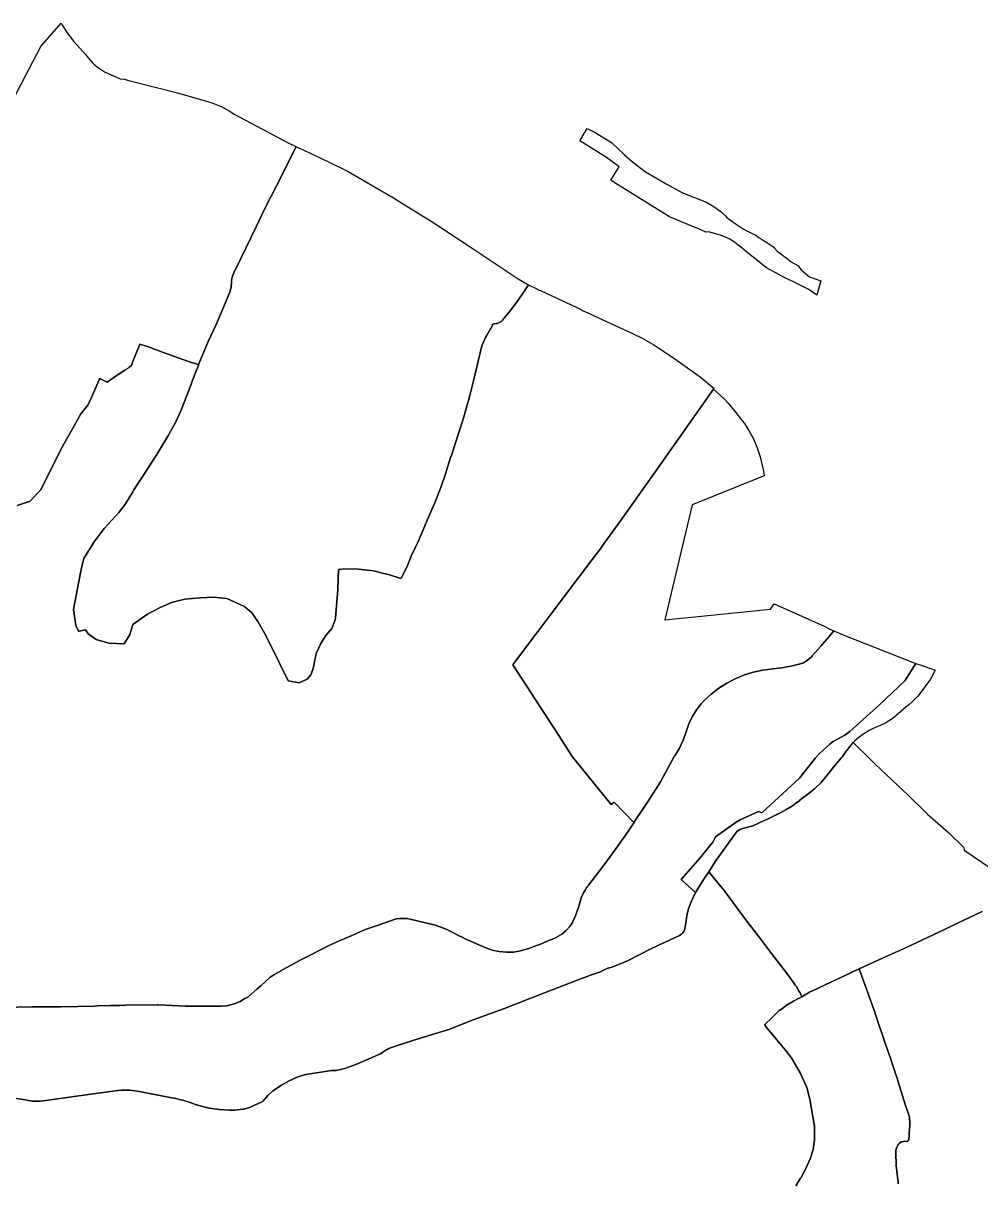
# Model space of a CAD drawing. Header units: inches. Extents: x 280195 to 293923, y 9098893 to 9120289.
# Drawn here: x 289662 to 290556, y 9114320 to 9115404 of the extents above; entities that cross this region are included whole.
import ezdxf

# ---------------------------------------------------------------- set-up
doc = ezdxf.new("R2010")
doc.units = ezdxf.units.IN
doc.header["$MEASUREMENT"] = 0
doc.layers.add('CIS', color=7, linetype='Continuous')

msp = doc.modelspace()

# ---------------------------------------------------------------- linework, layer by layer
at = {"layer": 'CIS'}
for points in [[(289578.7907, 9115191.2463), (289678.7088, 9115381.8678), (289697.7177, 9115403.6107), (289698.8837, 9115401.4312), (289703.1653, 9115394.562), (289708.1199, 9115388.1612), (289708.1477, 9115388.129), (289709.5757, 9115386.4757), (289720.3583, 9115374.5147), (289722.8297, 9115371.1938), (289727.3691, 9115366.2143), (289728.5741, 9115365.1819), (289732.4859, 9115361.8304), (289738.1028, 9115358.1085), (289752.8713, 9115351.8246), (289756.3155, 9115351.3126), (289756.8286, 9115351.2363), (289759.5604, 9115350.5325), (289787.8326, 9115343.2491), (289806.1854, 9115338.5212), (289834.2683, 9115330.5204), (289839.0297, 9115329.0194), (289846.9557, 9115325.8464), (289854.5083, 9115321.955), (289854.5443, 9115321.9342), (289854.5608, 9115321.9239), (289854.4822, 9115321.7658), (289859.7728, 9115318.4475), (289909.4308, 9115291.9533), (289916.7505, 9115288.5655), (289916.4927, 9115288.0288), (289904.3146, 9115262.6762), (289887.7522, 9115230.6109), (289879.7329, 9115213.5213), (289865.3887, 9115183.8201), (289858.7104, 9115170.4435), (289857.5409, 9115167.5455), (289856.7396, 9115163.6468), (289856.7257, 9115163.5024), (289856.64, 9115161.873), (289856.2263, 9115157.3093), (289854.992, 9115152.5688), (289854.7176, 9115151.8248), (289849.3041, 9115138.9999), (289842.2848, 9115122.3706), (289834.8743, 9115106.4888), (289834.8743, 9115106.4888), (289829.4794, 9115093.8269), (289825.7866, 9115085.16), (289825.7649, 9115085.109), (289825.7288, 9115085.0243), (289822.4923, 9115085.9553), (289822.0204, 9115086.1111), (289820.2813, 9115086.7008), (289811.2016, 9115089.8193), (289803.5091, 9115092.4706), (289800.0163, 9115093.6779), (289796.4866, 9115094.8981), (289792.1515, 9115096.4932), (289779.1795, 9115101.4563), (289778.4547, 9115101.7211), (289777.0719, 9115102.1869), (289770.9382, 9115104.082), (289764.047, 9115086.1013), (289763.5044, 9115084.6852), (289763.4506, 9115084.5446), (289763.1326, 9115083.7152), (289761.2753, 9115082.4652), (289761.1376, 9115082.3727), (289761.0213, 9115082.2944), (289758.9447, 9115080.8609), (289757.8683, 9115080.1644), (289756.9357, 9115079.5609), (289748.1855, 9115073.8989), (289746.8759, 9115072.9709), (289740.7345, 9115068.6189), (289736.8475, 9115070.3894), (289734.2629, 9115071.5667), (289733.8885, 9115071.7372), (289733.6684, 9115071.8375), (289733.6119, 9115071.7101), (289733.1291, 9115070.6216), (289726.8626, 9115056.4907), (289725.843, 9115054.1916), (289722.6853, 9115047.0714), (289716.0177, 9115038.975), (289709.8265, 9115027.7038), (289697.7615, 9115006.2725), (289678.6665, 9114967.9213), (289676.0575, 9114965.1764), (289668.6282, 9114957.3598), (289656.7795, 9114953.3801)], [(289656.7795, 9114953.3801), (289668.6282, 9114957.3598), (289676.0575, 9114965.1764), (289678.6665, 9114967.9213), (289697.7615, 9115006.2725), (289709.8265, 9115027.7038), (289716.0177, 9115038.975), (289722.6853, 9115047.0714), (289725.843, 9115054.1916), (289726.8626, 9115056.4907), (289733.1291, 9115070.6216), (289733.6119, 9115071.7101), (289733.6684, 9115071.8375), (289733.8885, 9115071.7372), (289734.2629, 9115071.5667), (289736.8475, 9115070.3894), (289740.7345, 9115068.6189), (289746.8759, 9115072.9709), (289748.1855, 9115073.8989), (289756.9357, 9115079.5609), (289757.8683, 9115080.1644), (289758.9447, 9115080.8609), (289761.0213, 9115082.2944), (289761.1376, 9115082.3727), (289761.2753, 9115082.4652), (289763.1326, 9115083.7152), (289763.4506, 9115084.5446), (289763.5044, 9115084.6852), (289764.047, 9115086.1013), (289770.9382, 9115104.082), (289777.0719, 9115102.1869), (289778.4547, 9115101.7211), (289779.1795, 9115101.4563), (289792.1515, 9115096.4932), (289796.4866, 9115094.8981), (289800.0163, 9115093.6779), (289803.5091, 9115092.4706), (289811.2016, 9115089.8193), (289820.2813, 9115086.7008), (289822.0204, 9115086.1111), (289822.4923, 9115085.9553), (289825.7288, 9115085.0243), (289825.9891, 9115084.9354), (289826.2022, 9115084.8625), (289822.699, 9115076.64), (289819.6065, 9115068.4639), (289818.5574, 9115065.6901), (289810.7089, 9115044.9396), (289809.4188, 9115041.6594), (289805.109, 9115032.1782), (289801.3925, 9115025.2867), (289797.1552, 9115018.0366), (289786.8755, 9115001.1279), (289782.2382, 9114993.7592), (289777.3519, 9114985.995), (289774.0101, 9114980.7362), (289769.5759, 9114974.1162), (289765.5463, 9114968.1), (289764.4448, 9114966.2518), (289757.7087, 9114954.9489), (289751.3499, 9114946.9694), (289737.7451, 9114931.8971), (289728.3713, 9114919.5986), (289718.8463, 9114903.9353), (289716.7296, 9114895.2569), (289715.7664, 9114890.1737), (289715.5614, 9114890.2093), (289715.3402, 9114889.042), (289709.1558, 9114856.4043), (289709.7859, 9114852.1995), (289711.4345, 9114841.199), (289713.8191, 9114836.0668), (289713.8579, 9114836.0269), (289713.8904, 9114835.9933), (289713.9103, 9114835.9727), (289714.3496, 9114836.0581), (289720.2986, 9114837.2143), (289722.7913, 9114833.582), (289730.1996, 9114828.2902), (289742.1059, 9114824.983), (289756.4794, 9114824.0906), (289759.566, 9114829.2655), (289761.7502, 9114832.9278), (289764.5492, 9114842.2874), (289778.3076, 9114851.8124), (289789.9493, 9114858.1624), (289800.5326, 9114862.9248), (289812.9681, 9114865.8353), (289827.5202, 9114867.1583), (289839.691, 9114867.952), (289852.1265, 9114866.6291), (289868.7953, 9114858.9562), (289875.6744, 9114853.1353), (289881.2308, 9114844.9332), (289887.0515, 9114834.879), (289892.4067, 9114824.4719), (289909.3988, 9114789.7536), (289919.8599, 9114787.7831), (289927.3162, 9114791.2915), (289930.4912, 9114795.4189), (289932.0787, 9114799.2289), (289933.4545, 9114803.5681), (289934.3012, 9114809.4948), (289935.9945, 9114815.9506), (289939.9104, 9114824.5231), (289944.567, 9114832.0373), (289950.0704, 9114838.4932), (289953.457, 9114846.7482), (289953.6005, 9114848.3919), (289954.6212, 9114860.0832), (289955.6796, 9114874.5824), (289956.5275, 9114893.7066), (289959.5241, 9114893.7948), (289971.9779, 9114894.1616), (289989.4405, 9114892.4683), (289998.5597, 9114890.0021), (290002.9248, 9114888.9612), (290014.6212, 9114885.2124), (290015.0658, 9114885.9992), (290015.7843, 9114887.3299), (290020.6355, 9114896.419), (290021.5704, 9114898.9291), (290024.1942, 9114905.974), (290031.2292, 9114920.9303), (290032.3514, 9114923.5466), (290035.4246, 9114930.7119), (290039.2858, 9114939.7144), (290044.8439, 9114952.4902), (290046.2481, 9114955.9727), (290050.1083, 9114965.5463), (290052.034, 9114970.3221), (290056.2047, 9114983.0172), (290060.8302, 9114998.3394), (290061.0925, 9114999.2084), (290061.5614, 9114999.0427), (290067.7592, 9115018.7433), (290072.5753, 9115033.949), (290073.244, 9115036.2426), (290078.0672, 9115052.7872), (290079.8415, 9115059.7988), (290082.3037, 9115069.8007), (290090.2337, 9115102.2906), (290093.6977, 9115110.2314), (290094.6109, 9115111.855), (290100.2528, 9115121.8857), (290099.9391, 9115122.3988), (290100.7627, 9115122.7829), (290101.6283, 9115123.0456), (290103.3741, 9115123.2811), (290104.572, 9115123.4029), (290105.9578, 9115123.7744), (290107.2581, 9115124.3807), (290108.4334, 9115125.2036), (290109.4479, 9115126.2182), (290109.5246, 9115126.311), (290117.9515, 9115136.6575), (290123.9597, 9115145.1034), (290128.1736, 9115151.0269), (290133.5348, 9115159.3704), (290141.3139, 9115155.5293), (290142.1957, 9115155.1342), (290145.3769, 9115153.7736), (290182.6763, 9115136.2305), (290184.7791, 9115135.2415), (290191.0605, 9115132.2871), (290194.8408, 9115130.535), (290214.5932, 9115121.3803), (290231.3502, 9115113.6137), (290239.6563, 9115109.525), (290250.6946, 9115103.3084), (290252.4794, 9115102.2134), (290259.6275, 9115097.5593), (290270.0531, 9115090.3763), (290289.3754, 9115076.687), (290295.416, 9115072.1476), (290305.0387, 9115064.1028), (290306.7557, 9115062.5352), (290306.6003, 9115062.315), (290306.4139, 9115062.0505), (290306.4139, 9115062.0505), (290254.4649, 9114988.2541), (290233.3101, 9114958.203), (290219.4694, 9114938.9423), (290204.7081, 9114918.4002), (290200.4457, 9114912.7407), (290196.0829, 9114906.9479), (290188.0643, 9114896.3011), (290182.0594, 9114888.328), (290179.8366, 9114885.3766), (290154.0138, 9114851.0901), (290142.7668, 9114836.069), (290140.3578, 9114832.8515), (290119.2049, 9114804.6004), (290161.8786, 9114738.7076), (290174.5265, 9114719.1776), (290210.7803, 9114674.3877), (290213.7436, 9114676.5044), (290232.0918, 9114657.4561), (290232.16, 9114657.3853), (290223.5024, 9114644.6157), (290219.6483, 9114638.9311), (290216.7776, 9114635.0482), (290206.6215, 9114621.3114), (290203.0123, 9114616.4297), (290198.9648, 9114611.1695), (290189.5417, 9114598.9229), (290189.5236, 9114598.8995), (290189.1961, 9114598.4737), (290188.4977, 9114597.5399), (290187.5358, 9114596.0827), (290187.518, 9114596.0557), (290186.402, 9114594.3649), (290185.3646, 9114592.5258), (290185.264, 9114592.3), (290182.9597, 9114587.1245), (290181.5479, 9114582.4097), (290180.0674, 9114577.0278), (290177.3072, 9114569.5751), (290175.1907, 9114565.0467), (290174.9831, 9114564.6442), (290174.698, 9114564.1132), (290172.2466, 9114560.3166), (290168.8511, 9114556.4841), (290168.5723, 9114556.2565), (290164.885, 9114553.2458), (290160.4507, 9114550.6857), (290160.0901, 9114550.5174), (290156.6387, 9114548.9548), (290154.2965, 9114547.9764), (290151.1128, 9114546.6464), (290146.2915, 9114544.6324), (290143.1955, 9114543.3391), (290141.1992, 9114542.5053), (290133.9666, 9114539.787), (290133.2205, 9114539.5066), (290132.7871, 9114539.3518), (290126.3642, 9114537.5243), (290119.7652, 9114536.5), (290113.0905, 9114536.2943), (290106.4412, 9114536.9105), (290099.9177, 9114538.3391), (290093.761, 9114540.499), (290087.2384, 9114543.339), (290079.6432, 9114546.6464), (290075.2829, 9114548.5451), (290071.0453, 9114550.653), (290070.3234, 9114551.0121), (290058.0304, 9114557.1269), (290052.8141, 9114559.4586), (290045.6989, 9114561.856), (290044.0447, 9114562.2934), (290023.321, 9114567.2265), (290020.3625, 9114567.6984), (290018.8243, 9114567.9438), (290013.9872, 9114567.9556), (290013.84, 9114567.9439), (290013.5114, 9114567.8957), (290010.098, 9114567.396), (289993.4847, 9114561.7212), (289982.3336, 9114557.8061), (289968.1995, 9114551.692), (289956.5356, 9114546.6463), (289948.8901, 9114543.3391), (289948.8525, 9114543.3229), (289937.1546, 9114537.3488), (289934.9016, 9114536.1982), (289934.2965, 9114535.8892), (289920.5734, 9114528.8811), (289904.9303, 9114520.1881), (289896.5952, 9114515.5562), (289892.7401, 9114513.0379), (289884.0772, 9114505.0769), (289880.3287, 9114501.8621), (289871.6862, 9114494.4502), (289869.1026, 9114493.1409), (289864.6465, 9114490.4312), (289859.1947, 9114488.0631), (289853.4714, 9114486.4595), (289852.1014, 9114486.1976), (289847.0143, 9114486.1289), (289838.0122, 9114486.0073), (289836.4093, 9114485.9857), (289835.2658, 9114485.9703), (289833.2842, 9114485.9435), (289813.5016, 9114486.1146), (289807.7778, 9114486.3374), (289788.2266, 9114487.0985), (289787.3949, 9114487.1309), (289757.9322, 9114486.875), (289752.5347, 9114486.7331), (289743.4416, 9114486.494), (289731.3771, 9114486.1768), (289728.8115, 9114486.1092), (289697.4496, 9114485.4316), (289672.6905, 9114485.353), (289672.6224, 9114485.3527), (289670.7875, 9114485.3469), (289642.5618, 9114484.754)], [(289642.5618, 9114484.754), (289670.7875, 9114485.3469), (289672.6224, 9114485.3527), (289672.6905, 9114485.353), (289697.4496, 9114485.4316), (289728.8115, 9114486.1092), (289731.3771, 9114486.1768), (289743.4416, 9114486.494), (289752.5347, 9114486.7331), (289757.9322, 9114486.875), (289787.3949, 9114487.1309), (289788.2266, 9114487.0985), (289807.7778, 9114486.3374), (289813.5016, 9114486.1146), (289833.2842, 9114485.9435), (289835.2658, 9114485.9703), (289836.4093, 9114485.9857), (289838.0122, 9114486.0073), (289847.0143, 9114486.1289), (289852.1014, 9114486.1976), (289853.4714, 9114486.4595), (289859.1947, 9114488.0631), (289864.6465, 9114490.4312), (289869.1026, 9114493.1409), (289871.6862, 9114494.4502), (289880.3287, 9114501.8621), (289884.0772, 9114505.0769), (289892.7401, 9114513.0379), (289896.5952, 9114515.5562), (289904.9303, 9114520.1881), (289920.5734, 9114528.8811), (289934.2965, 9114535.8892), (289934.9016, 9114536.1982), (289937.1546, 9114537.3488), (289948.8525, 9114543.3229), (289948.8901, 9114543.3391), (289956.5356, 9114546.6463), (289968.1995, 9114551.692), (289982.3336, 9114557.8061), (289993.4847, 9114561.7212), (290010.098, 9114567.396), (290013.5114, 9114567.8957), (290013.84, 9114567.9439), (290013.9872, 9114567.9556), (290018.8243, 9114567.9438), (290020.3625, 9114567.6984), (290023.321, 9114567.2265), (290044.0447, 9114562.2934), (290045.6989, 9114561.856), (290052.8141, 9114559.4586), (290058.0304, 9114557.1269), (290070.3234, 9114551.0121), (290071.0453, 9114550.653), (290075.2829, 9114548.5451), (290079.6432, 9114546.6464), (290087.2384, 9114543.339), (290093.761, 9114540.499), (290099.9177, 9114538.3391), (290106.4412, 9114536.9105), (290113.0905, 9114536.2943), (290119.7652, 9114536.5), (290126.3642, 9114537.5243), (290132.7871, 9114539.3518), (290133.2205, 9114539.5066), (290133.9666, 9114539.787), (290141.1992, 9114542.5053), (290143.1955, 9114543.3391), (290146.2915, 9114544.6324), (290151.1128, 9114546.6464), (290154.2965, 9114547.9764), (290156.6387, 9114548.9548), (290160.0901, 9114550.5174), (290160.4507, 9114550.6857), (290164.885, 9114553.2458), (290168.5723, 9114556.2565), (290168.8511, 9114556.4841), (290172.2466, 9114560.3166), (290174.698, 9114564.1132), (290174.9831, 9114564.6442), (290175.1907, 9114565.0467), (290177.3072, 9114569.5751), (290180.0674, 9114577.0278), (290181.5479, 9114582.4097), (290182.9597, 9114587.1245), (290185.264, 9114592.3), (290185.3646, 9114592.5258), (290186.402, 9114594.3649), (290187.518, 9114596.0557), (290187.5358, 9114596.0827), (290188.4977, 9114597.5399), (290189.1961, 9114598.4737), (290189.5236, 9114598.8995), (290189.5417, 9114598.9229), (290198.9648, 9114611.1695), (290203.0123, 9114616.4297), (290206.6215, 9114621.3114), (290216.7776, 9114635.0482), (290219.6483, 9114638.9311), (290223.5024, 9114644.6157), (290232.16, 9114657.3853), (290232.0918, 9114657.4561), (290245.1848, 9114677.2355), (290256.7221, 9114695.3397), (290269.7091, 9114718.9348), (290270.1953, 9114719.6544), (290274.4591, 9114726.7683), (290278.0051, 9114734.2656), (290280.7992, 9114742.0746), (290281.0845, 9114743.0354), (290283.3479, 9114749.5534), (290286.4947, 9114756.2216), (290290.3561, 9114762.5032), (290294.8849, 9114768.3218), (290297.3778, 9114771.0302), (290297.5489, 9114771.2057), (290304.0664, 9114777.2927), (290311.1105, 9114782.7617), (290318.6226, 9114787.5675), (290326.5406, 9114791.6702), (290330.81, 9114793.5197), (290334.4006, 9114794.9002), (290343.2979, 9114797.7056), (290352.4058, 9114799.7248), (290361.655, 9114800.9425), (290362.205, 9114800.9891), (290369.579, 9114801.8361), (290378.5642, 9114803.53), (290389.7036, 9114806.0922), (290393.6252, 9114808.6823), (290397.602, 9114812.2263), (290398.4342, 9114813.122), (290406.4865, 9114822.1), (290414.0725, 9114831.0581), (290418.557, 9114836.3962), (290429.5178, 9114831.642), (290494.9409, 9114805.8452), (290484.8497, 9114789.7389), (290461.5664, 9114767.7256), (290433.5205, 9114742.4313), (290428.758, 9114738.833), (290417.4338, 9114732.6946), (290414.8938, 9114730.6838), (290405.0512, 9114722.0055), (290401.4529, 9114717.6663), (290386.4245, 9114698.8279), (290351.4995, 9114666.4428), (290348.1445, 9114667.832), (290331.1583, 9114660.0531), (290327.507, 9114657.8306), (290308.2982, 9114644.1781), (290305.5995, 9114639.0981), (290293.5344, 9114624.1756), (290276.0719, 9114604.173), (290289.6163, 9114591.9689), (290288.8399, 9114590.7122), (290287.0128, 9114586.7564), (290285.4448, 9114583.3616), (290285.411, 9114583.2883), (290283.0183, 9114577.1122), (290281.4028, 9114570.6889), (290280.6917, 9114565.4945), (290280.4827, 9114563.5392), (290279.5544, 9114558.3517), (290279.2249, 9114557.2427), (290278.5176, 9114555.7258), (290277.5575, 9114554.3548), (290276.3739, 9114553.1713), (290275.0028, 9114552.2113), (290274.0879, 9114551.7464), (290248.5362, 9114539.9328), (290225.9845, 9114528.2133), (290218.4843, 9114525.0376), (290211.486, 9114522.4246), (290209.3864, 9114521.7718), (290207.9328, 9114521.3538), (290207.7949, 9114521.315), (290203.6371, 9114519.7042), (290200.814, 9114518.051), (290191.5832, 9114514.8188), (290185.9405, 9114512.843), (290183.0477, 9114511.7314), (290160.6947, 9114503.1428), (290146.0011, 9114497.433), (290133.236, 9114492.4726), (290111.3056, 9114483.7939), (290082.1942, 9114473.2507), (290059.2493, 9114464.3227), (290039.8752, 9114458.3096), (290028.9227, 9114454.9104), (290025.6886, 9114453.9066), (290005.8573, 9114447.3011), (290003.3333, 9114446.3295), (289999.6283, 9114444.3794), (289997.675, 9114443.0539), (289995.5603, 9114441.3308), (289972.7317, 9114431.376), (289962.3075, 9114427.8191), (289959.6523, 9114427.0203), (289954.2059, 9114426.0143), (289950.1036, 9114425.7868), (289946.1627, 9114425.4057), (289927.7299, 9114422.3571), (289924.7864, 9114421.7783), (289918.6937, 9114419.97), (289917.3056, 9114419.4354), (289910.4118, 9114416.3378), (289902.7267, 9114412.0571), (289896.6307, 9114407.8813), (289895.4696, 9114407.0858), (289895.2419, 9114406.9134), (289894.7901, 9114406.5653), (289890.3864, 9114402.6002), (289888.5115, 9114400.3658), (289886.5774, 9114398.0608), (289886.1328, 9114397.4289), (289885.8348, 9114397.0053), (289876.9361, 9114392.9405), (289873.4147, 9114391.5136), (289867.674, 9114389.9051), (289867.5517, 9114389.8883), (289861.7678, 9114389.0933), (289859.7743, 9114389.0026), (289854.7645, 9114388.9984), (289845.1492, 9114389.6035), (289838.3642, 9114390.5214), (289833.1059, 9114391.5232), (289823.9485, 9114393.9075), (289817.1346, 9114396.2376), (289811.1316, 9114398.2024), (289809.4418, 9114398.6487), (289804.6765, 9114399.6673), (289801.0103, 9114400.3247), (289773.5089, 9114405.7181), (289770.7977, 9114406.2944), (289768.6274, 9114406.7178), (289761.5931, 9114407.54), (289754.5108, 9114407.54), (289750.585, 9114407.1836), (289750.2009, 9114407.1361), (289709.7715, 9114401.7291), (289683.5238, 9114397.7833), (289677.376, 9114397.2047), (289670.971, 9114397.4101), (289667.2519, 9114397.9103), (289664.4595, 9114398.3902), (289641.5222, 9114402.1082)], [(290556.8032, 9114574.4145), (290539.1037, 9114565.9377), (290535.2847, 9114564.1087), (290522.3928, 9114557.9345), (290511.1893, 9114552.5689), (290479.4611, 9114537.7711), (290474.9371, 9114535.6611), (290473.082, 9114534.8185), (290467.3151, 9114532.1992), (290442.0805, 9114520.7377), (290435.3359, 9114517.6743), (290434.321, 9114517.2133), (290410.38, 9114505.9074), (290404.4933, 9114503.1274), (290402.7026, 9114502.2818), (290401.9989, 9114501.9066), (290395.8146, 9114499.1729), (290395.8146, 9114499.1729), (290388.7165, 9114494.8238), (290388.6429, 9114494.98), (290387.737, 9114496.9013), (290387.0091, 9114498.3713), (290386.2511, 9114499.6546), (290383.571, 9114504.1926), (290382.5603, 9114505.6441), (290381.5645, 9114507.028), (290375.0347, 9114516.1022), (290362.5482, 9114532.1992), (290360.3528, 9114535.0294), (290348.1766, 9114551.4221), (290337.3546, 9114565.4528), (290332.6317, 9114571.576), (290318.9105, 9114590.2663), (290317.8487, 9114591.7125), (290316.5044, 9114593.5436), (290309.9923, 9114601.5413), (290301.8744, 9114611.5112), (290308.8946, 9114622.3258), (290317.6372, 9114634.5895), (290326.4559, 9114646.8699), (290328.2752, 9114649.4034), (290330.778, 9114650.8699), (290334.5013, 9114652.2489), (290335.9707, 9114652.5698), (290337.1791, 9114652.8032), (290342.9141, 9114654.4101), (290346.9482, 9114656.0753), (290349.0332, 9114657.0627), (290357.1626, 9114660.9933), (290369.0551, 9114666.7433), (290374.2108, 9114669.4974), (290379.8336, 9114673.1111), (290381.3097, 9114674.0596), (290382.2959, 9114674.7722), (290386.3973, 9114677.8062), (290387.2655, 9114678.4682), (290395.6786, 9114684.8826), (290400.3561, 9114688.7758), (290406.6069, 9114694.8818), (290412.2585, 9114701.5462), (290412.3145, 9114701.619), (290416.9028, 9114707.4459), (290424.568, 9114716.5984), (290425.9657, 9114718.2968), (290426.8609, 9114719.3845), (290430.1133, 9114723.9488), (290430.632, 9114724.6645), (290433.3324, 9114728.3898), (290436.616, 9114732.1097), (290452.0547, 9114716.8282), (290457.1664, 9114711.7687), (290483.6311, 9114686.9949), (290487.6026, 9114683.1332), (290505.9565, 9114665.2868), (290525.8073, 9114647.9233), (290539.623, 9114634.5182), (290539.947, 9114633.2376), (290540.0841, 9114631.6705), (290588.7963, 9114598.7459)], [(289641.5222, 9114402.1082), (289664.4595, 9114398.3902), (289667.2519, 9114397.9103), (289670.971, 9114397.4101), (289677.376, 9114397.2047), (289683.5238, 9114397.7833), (289709.7715, 9114401.7291), (289750.2009, 9114407.1361), (289750.585, 9114407.1836), (289754.5108, 9114407.54), (289761.5931, 9114407.54), (289768.6274, 9114406.7178), (289770.7977, 9114406.2944), (289773.5089, 9114405.7181), (289801.0103, 9114400.3247), (289804.6765, 9114399.6673), (289809.4418, 9114398.6487), (289811.1316, 9114398.2024), (289817.1346, 9114396.2376), (289823.9485, 9114393.9075), (289833.1059, 9114391.5232), (289838.3642, 9114390.5214), (289845.1492, 9114389.6035), (289854.7645, 9114388.9984), (289859.7743, 9114389.0026), (289861.7678, 9114389.0933), (289867.5517, 9114389.8883), (289867.674, 9114389.9051), (289873.4147, 9114391.5136), (289876.9361, 9114392.9405), (289885.8348, 9114397.0053), (289886.1328, 9114397.4289), (289886.5774, 9114398.0608), (289888.5115, 9114400.3658), (289890.3864, 9114402.6002), (289894.7901, 9114406.5653), (289895.2419, 9114406.9134), (289895.4696, 9114407.0858), (289896.6307, 9114407.8813), (289902.7267, 9114412.0571), (289910.4118, 9114416.3378), (289917.3056, 9114419.4354), (289918.6937, 9114419.97), (289924.7864, 9114421.7783), (289927.7299, 9114422.3571), (289946.1627, 9114425.4057), (289950.1036, 9114425.7868), (289954.2059, 9114426.0143), (289959.6523, 9114427.0203), (289962.3075, 9114427.8191), (289972.7317, 9114431.376), (289995.5603, 9114441.3308), (289997.675, 9114443.0539), (289999.6283, 9114444.3794), (290003.3333, 9114446.3295), (290005.8573, 9114447.3011), (290025.6886, 9114453.9066), (290028.9227, 9114454.9104), (290039.8752, 9114458.3096), (290059.2493, 9114464.3227), (290082.1942, 9114473.2507), (290111.3056, 9114483.7939), (290133.236, 9114492.4726), (290146.0011, 9114497.433), (290160.6947, 9114503.1428), (290183.0477, 9114511.7314), (290185.9405, 9114512.843), (290191.5832, 9114514.8188), (290200.814, 9114518.051), (290203.6371, 9114519.7042), (290207.7949, 9114521.315), (290207.9328, 9114521.3538), (290209.3864, 9114521.7718), (290211.486, 9114522.4246), (290218.4843, 9114525.0376), (290225.9845, 9114528.2133), (290248.5362, 9114539.9328), (290274.0879, 9114551.7464), (290275.0028, 9114552.2113), (290276.3739, 9114553.1713), (290277.5575, 9114554.3548), (290278.5176, 9114555.7258), (290279.2249, 9114557.2427), (290279.5544, 9114558.3517), (290280.4827, 9114563.5392), (290280.6917, 9114565.4945), (290281.4028, 9114570.6889), (290283.0183, 9114577.1122), (290285.411, 9114583.2883), (290285.4448, 9114583.3616), (290287.0128, 9114586.7564), (290288.8399, 9114590.7122), (290289.6163, 9114591.9689), (290298.0303, 9114605.5893), (290301.8744, 9114611.5112), (290309.9923, 9114601.5413), (290316.5044, 9114593.5436), (290317.8487, 9114591.7125), (290318.9105, 9114590.2663), (290332.6317, 9114571.576), (290337.3546, 9114565.4528), (290348.1766, 9114551.4221), (290360.3528, 9114535.0294), (290362.5482, 9114532.1992), (290375.0347, 9114516.1022), (290381.5645, 9114507.028), (290382.5603, 9114505.6441), (290383.571, 9114504.1926), (290386.2511, 9114499.6546), (290387.0091, 9114498.3713), (290387.737, 9114496.9013), (290388.6429, 9114494.98), (290388.7165, 9114494.8238), (290384.8382, 9114492.7557), (290380.7595, 9114490.5806), (290374.02, 9114486.5308), (290370.5282, 9114483.9106), (290367.6928, 9114481.7829), (290364.4443, 9114478.7761), (290361.8873, 9114476.4094), (290360.7687, 9114475.2352), (290360.6767, 9114475.1385), (290354.1252, 9114468.7994), (290354.469, 9114467.8908), (290354.3319, 9114467.7623), (290354.6707, 9114467.3582), (290365.3115, 9114454.6637), (290374.6377, 9114443.4834), (290379.3998, 9114437.0002), (290387.2041, 9114423.9017), (290393.2223, 9114410.2082), (290396.1317, 9114399.0951), (290396.1317, 9114399.0951), (290399.3048, 9114381.235), (290400.4285, 9114373.8926), (290400.5594, 9114361.325), (290399.3673, 9114352.1973), (290398.138, 9114348.3363), (290397.3798, 9114345.955), (290396.5877, 9114343.467), (290392.5509, 9114334.4063), (290387.9189, 9114326.0735), (290387.4889, 9114325.3836), (290383.0675, 9114318.2905)], [(290478.5614, 9114320.0295), (290478.4547, 9114321.4718), (290476.8214, 9114337.3844), (290476.3451, 9114349.3994), (290476.4439, 9114351.435), (290477.2947, 9114354.4718), (290478.1825, 9114356.1317), (290478.8314, 9114357.0117), (290479.9048, 9114358.0852), (290481.1484, 9114358.9559), (290481.5473, 9114359.1713), (290481.5854, 9114359.1918), (290482.0681, 9114359.3839), (290483.5438, 9114359.7794), (290484.344, 9114359.8494), (290485.0661, 9114359.9125), (290486.5305, 9114359.7893), (290486.8745, 9114359.8224), (290487.2442, 9114359.9214), (290487.5911, 9114360.0832), (290487.9045, 9114360.3027), (290488.1752, 9114360.5733), (290488.3947, 9114360.8867), (290488.5564, 9114361.2336), (290488.6555, 9114361.6033), (290488.6888, 9114361.9846), (290488.663, 9114362.3201), (290488.7663, 9114364.6525), (290488.9242, 9114368.2187), (290489.0033, 9114370.0044), (290489.4213, 9114375.4274), (290489.4992, 9114377.4548), (290489.0983, 9114382.0371), (290488.8087, 9114383.4519), (290485.406, 9114393.3802), (290478.6569, 9114415.336), (290477.8463, 9114417.9728), (290476.7899, 9114421.1546), (290476.7559, 9114421.2569), (290472.3978, 9114434.3829), (290471.6985, 9114436.3777), (290468.6049, 9114445.2022), (290466.3999, 9114451.4918), (290465.0772, 9114455.3153), (290463.5509, 9114459.7273), (290463.2275, 9114460.662), (290460.1993, 9114469.4155), (290459.7888, 9114470.6476), (290457.2672, 9114478.2162), (290457.225, 9114478.3285), (290456.9651, 9114479.2985), (290456.8775, 9114480.299), (290442.0805, 9114520.7377), (290467.3151, 9114532.1992), (290473.082, 9114534.8185), (290474.9371, 9114535.6611), (290479.4611, 9114537.7711), (290511.1893, 9114552.5689), (290522.3928, 9114557.9345), (290535.2847, 9114564.1087), (290539.1037, 9114565.9377), (290556.8032, 9114574.4145)], [(290383.0675, 9114318.2905), (290387.4889, 9114325.3836), (290387.9189, 9114326.0735), (290392.5509, 9114334.4063), (290396.5877, 9114343.467), (290397.3798, 9114345.955), (290398.138, 9114348.3363), (290399.3673, 9114352.1973), (290400.5594, 9114361.325), (290400.4285, 9114373.8926), (290399.3048, 9114381.235), (290396.1317, 9114399.0951), (290393.2223, 9114410.2082), (290387.2041, 9114423.9017), (290379.3998, 9114437.0002), (290374.6377, 9114443.4834), (290365.3115, 9114454.6637), (290354.6707, 9114467.3582), (290354.3319, 9114467.7623), (290354.469, 9114467.8908), (290354.1252, 9114468.7994), (290360.6767, 9114475.1385), (290360.7687, 9114475.2352), (290361.8873, 9114476.4094), (290364.4443, 9114478.7761), (290367.6928, 9114481.7829), (290370.5282, 9114483.9106), (290374.02, 9114486.5308), (290380.7595, 9114490.5806), (290384.8382, 9114492.7557), (290388.7165, 9114494.8238), (290395.8146, 9114499.1729), (290401.9989, 9114501.9066), (290402.7026, 9114502.2818), (290404.4933, 9114503.1274), (290410.38, 9114505.9074), (290434.321, 9114517.2133), (290435.3359, 9114517.6743), (290442.0805, 9114520.7377), (290456.8775, 9114480.299), (290456.9651, 9114479.2985), (290457.225, 9114478.3285), (290457.2672, 9114478.2162), (290459.7888, 9114470.6476), (290460.1993, 9114469.4155), (290463.2275, 9114460.662), (290463.5509, 9114459.7273), (290465.0772, 9114455.3153), (290466.3999, 9114451.4918), (290468.6049, 9114445.2022), (290471.6985, 9114436.3777), (290472.3978, 9114434.3829), (290476.7559, 9114421.2569), (290476.7899, 9114421.1546), (290477.8463, 9114417.9728), (290478.6569, 9114415.336), (290485.406, 9114393.3802), (290488.8087, 9114383.4519), (290489.0983, 9114382.0371), (290489.4992, 9114377.4548), (290489.4213, 9114375.4274), (290489.0033, 9114370.0044), (290488.9242, 9114368.2187), (290488.7663, 9114364.6525), (290488.663, 9114362.3201), (290488.6888, 9114361.9846), (290488.6555, 9114361.6033), (290488.5564, 9114361.2336), (290488.3947, 9114360.8867), (290488.1752, 9114360.5733), (290487.9045, 9114360.3027), (290487.5911, 9114360.0832), (290487.2442, 9114359.9214), (290487.2442, 9114359.9214), (290486.8745, 9114359.8224), (290486.5305, 9114359.7893), (290485.0661, 9114359.9125), (290484.344, 9114359.8494), (290483.5438, 9114359.7794), (290482.0681, 9114359.3839), (290481.5854, 9114359.1918), (290481.5473, 9114359.1713), (290481.1484, 9114358.9559), (290479.9048, 9114358.0852), (290478.8314, 9114357.0117), (290478.1825, 9114356.1317), (290477.2947, 9114354.4718), (290476.4439, 9114351.435), (290476.3451, 9114349.3994), (290476.8214, 9114337.3844), (290478.4547, 9114321.4718), (290478.5614, 9114320.0295)]]:
    msp.add_lwpolyline(points, dxfattribs=at)
for points in [[(290206.502, 9115278.3626), (290181.4989, 9115293.6824), (290188.521, 9115305.2067), (290195.838, 9115301.5227), (290211.1548, 9115292.2422), (290222.8121, 9115280.9071), (290230.6515, 9115274.1473), (290242.8948, 9115264.7287), (290262.229, 9115253.7638), (290277.2233, 9115245.1476), (290299.9016, 9115236.6259), (290308.3172, 9115231.2837), (290310.7416, 9115229.4809), (290313.1015, 9115227.7261), (290314.2938, 9115226.598), (290317.3926, 9115223.6658), (290318.8061, 9115222.3283), (290320.0491, 9115221.4095), (290326.5065, 9115216.6366), (290334.0177, 9115211.5942), (290336.2233, 9115210.5315), (290342.4078, 9115207.4397), (290345.6719, 9115205.6444), (290348.9842, 9115203.1909), (290351.0225, 9115201.9525), (290353.8299, 9115200.2467), (290359.4116, 9115196.8118), (290362.2945, 9115194.8489), (290362.9507, 9115194.0178), (290365.592, 9115190.9398), (290367.7121, 9115189.3105), (290374.3453, 9115184.1752), (290378.733, 9115180.7413), (290385.0508, 9115177.3677), (290388.1177, 9115173.4421), (290389.8338, 9115171.8895), (290395.9691, 9115166.8177), (290406.3128, 9115163.1555), (290402.6851, 9115149.6546), (290396.2754, 9115154.4648), (290395.08, 9115155.0717), (290390.9123, 9115157.1874), (290380.8407, 9115162.0589), (290372.7683, 9115165.8231), (290364.4015, 9115170.426), (290358.439, 9115173.5929), (290355.7871, 9115175.2932), (290353.1581, 9115177.0856), (290347.7161, 9115181.6296), (290339.2462, 9115188.4638), (290331.3813, 9115194.7894), (290324.7887, 9115199.9513), (290321.3668, 9115202.1136), (290318.0969, 9115203.5177), (290312.9253, 9115205.6365), (290308.4516, 9115207.0501), (290301.767, 9115208.9022), (290298.9976, 9115208.6947), (290291.1611, 9115212.1478), (290289.8884, 9115212.6775), (290265.1261, 9115222.9829), (290212.6348, 9115255.5085), (290210.4185, 9115257.1993), (290218.2382, 9115269.4922), (290206.502, 9115278.3626)], [(290067.7592, 9115018.7433), (290061.5614, 9114999.0427), (290061.0925, 9114999.2084), (290060.8302, 9114998.3394), (290056.2047, 9114983.0172), (290052.034, 9114970.3221), (290050.1083, 9114965.5463), (290046.2481, 9114955.9727), (290044.8439, 9114952.4902), (290039.2858, 9114939.7144), (290035.4246, 9114930.7119), (290032.3514, 9114923.5466), (290031.2292, 9114920.9303), (290024.1942, 9114905.974), (290021.5704, 9114898.9291), (290020.6355, 9114896.419), (290015.7843, 9114887.3299), (290015.0658, 9114885.9992), (290014.6212, 9114885.2124), (290002.9248, 9114888.9612), (289998.5597, 9114890.0021), (289989.4405, 9114892.4683), (289971.9779, 9114894.1616), (289959.5241, 9114893.7948), (289956.5275, 9114893.7066), (289955.6796, 9114874.5824), (289954.6212, 9114860.0832), (289953.6005, 9114848.3919), (289953.457, 9114846.7482), (289950.0704, 9114838.4932), (289944.567, 9114832.0373), (289939.9104, 9114824.5231), (289935.9945, 9114815.9506), (289934.3012, 9114809.4948), (289933.4545, 9114803.5681), (289932.0787, 9114799.2289), (289930.4912, 9114795.4189), (289927.3162, 9114791.2915), (289919.8599, 9114787.7831), (289909.3988, 9114789.7536), (289892.4067, 9114824.4719), (289887.0515, 9114834.879), (289881.2308, 9114844.9332), (289875.6744, 9114853.1353), (289868.7953, 9114858.9562), (289852.1265, 9114866.6291), (289839.691, 9114867.952), (289827.5202, 9114867.1583), (289812.9681, 9114865.8353), (289800.5326, 9114862.9248), (289789.9493, 9114858.1624), (289778.3076, 9114851.8124), (289764.5492, 9114842.2874), (289761.7502, 9114832.9278), (289759.566, 9114829.2655), (289756.4794, 9114824.0906), (289742.1059, 9114824.983), (289730.1996, 9114828.2902), (289722.7913, 9114833.582), (289720.2986, 9114837.2143), (289714.3496, 9114836.0581), (289713.9103, 9114835.9727), (289713.8904, 9114835.9933), (289713.8579, 9114836.0269), (289713.8191, 9114836.0668), (289711.4345, 9114841.199), (289709.7859, 9114852.1995), (289709.1558, 9114856.4043), (289715.3402, 9114889.042), (289715.5614, 9114890.2093), (289715.7664, 9114890.1737), (289716.7296, 9114895.2569), (289718.8463, 9114903.9353), (289728.3713, 9114919.5986), (289737.7451, 9114931.8971), (289751.3499, 9114946.9694), (289757.7087, 9114954.9489), (289764.4448, 9114966.2518), (289765.5463, 9114968.1), (289769.5759, 9114974.1162), (289774.0101, 9114980.7362), (289777.3519, 9114985.995), (289782.2382, 9114993.7592), (289786.8755, 9115001.1279), (289797.1552, 9115018.0366), (289801.3925, 9115025.2867), (289805.109, 9115032.1782), (289809.4188, 9115041.6594), (289810.7089, 9115044.9396), (289818.5574, 9115065.6901), (289819.6065, 9115068.4639), (289822.699, 9115076.64), (289826.2022, 9115084.8625), (289825.9891, 9115084.9354), (289825.7288, 9115085.0243), (289825.7649, 9115085.109), (289825.7866, 9115085.16), (289829.4794, 9115093.8269), (289834.8743, 9115106.4888), (289842.2848, 9115122.3706), (289849.3041, 9115138.9999), (289854.7176, 9115151.8248), (289854.992, 9115152.5688), (289856.2263, 9115157.3093), (289856.64, 9115161.873), (289856.7257, 9115163.5024), (289856.7396, 9115163.6468), (289857.5409, 9115167.5455), (289858.7104, 9115170.4435), (289865.3887, 9115183.8201), (289879.7329, 9115213.5213), (289887.7522, 9115230.6109), (289904.3146, 9115262.6762), (289916.4927, 9115288.0288), (289916.7505, 9115288.5655), (289918.7079, 9115287.6595), (289940.0747, 9115277.77), (289959.8675, 9115267.9811), (289965.5243, 9115265.1834), (290007.7318, 9115240.4758), (290031.7851, 9115225.7205), (290043.0007, 9115218.8405), (290051.8851, 9115212.9321), (290081.0467, 9115193.5387), (290123.1404, 9115165.5896), (290124.1665, 9115164.9154), (290132.9865, 9115159.6661), (290133.5348, 9115159.3704), (290128.1736, 9115151.0269), (290123.9597, 9115145.1034), (290117.9515, 9115136.6575), (290109.5246, 9115126.311), (290109.4479, 9115126.2182), (290108.4334, 9115125.2036), (290107.2581, 9115124.3807), (290105.9578, 9115123.7744), (290104.572, 9115123.4029), (290103.3741, 9115123.2811), (290101.6283, 9115123.0456), (290100.7627, 9115122.7829), (290099.9391, 9115122.3988), (290100.2528, 9115121.8857), (290094.6109, 9115111.855), (290093.6977, 9115110.2314), (290090.2337, 9115102.2906), (290082.3037, 9115069.8007), (290079.8415, 9115059.7988), (290078.0672, 9115052.7872), (290073.244, 9115036.2426), (290072.5753, 9115033.949), (290067.7592, 9115018.7433)], [(290286.4717, 9114954.0594), (290261.0055, 9114846.5722), (290359.563, 9114856.4942), (290362.8958, 9114861.5193), (290409.528, 9114840.6028), (290414.0453, 9114838.3532), (290418.557, 9114836.3962), (290414.0725, 9114831.0581), (290406.4865, 9114822.1), (290398.4342, 9114813.122), (290397.602, 9114812.2263), (290393.6252, 9114808.6823), (290389.7036, 9114806.0922), (290378.5642, 9114803.53), (290369.579, 9114801.8361), (290362.205, 9114800.9891), (290361.655, 9114800.9425), (290352.4058, 9114799.7248), (290343.2979, 9114797.7056), (290334.4006, 9114794.9002), (290330.81, 9114793.5197), (290326.5406, 9114791.6702), (290318.6226, 9114787.5675), (290311.1105, 9114782.7617), (290304.0664, 9114777.2927), (290297.5489, 9114771.2057), (290297.3778, 9114771.0302), (290294.8849, 9114768.3218), (290290.3561, 9114762.5032), (290286.4947, 9114756.2216), (290283.3479, 9114749.5534), (290281.0845, 9114743.0354), (290280.7992, 9114742.0746), (290278.0051, 9114734.2656), (290274.4591, 9114726.7683), (290270.1953, 9114719.6544), (290269.7091, 9114718.9348), (290256.7221, 9114695.3397), (290245.1848, 9114677.2355), (290232.0918, 9114657.4561), (290213.7436, 9114676.5044), (290210.7803, 9114674.3877), (290174.5265, 9114719.1776), (290161.8786, 9114738.7076), (290119.2049, 9114804.6004), (290140.3578, 9114832.8515), (290142.7668, 9114836.069), (290154.0138, 9114851.0901), (290179.8366, 9114885.3766), (290182.0594, 9114888.328), (290188.0643, 9114896.3011), (290196.0829, 9114906.9479), (290200.4457, 9114912.7407), (290204.7081, 9114918.4002), (290219.4694, 9114938.9423), (290233.3101, 9114958.203), (290254.4649, 9114988.2541), (290306.4139, 9115062.0505), (290316.329, 9115052.9473), (290319.9736, 9115048.9342), (290328.4722, 9115038.7368), (290333.1518, 9115032.4423), (290335.0949, 9115029.8289), (290339.2219, 9115023.4787), (290343.4886, 9115015.55), (290345.7615, 9115010.4752), (290347.0273, 9115007.2707), (290348.6318, 9115002.6573), (290349.7574, 9114998.7664), (290352.5758, 9114987.0706), (290353.6079, 9114981.0174), (290286.4717, 9114954.0594)], [(290369.0551, 9114666.7433), (290357.1626, 9114660.9933), (290349.0332, 9114657.0627), (290346.9482, 9114656.0753), (290342.9141, 9114654.4101), (290337.1791, 9114652.8032), (290335.9707, 9114652.5698), (290334.5013, 9114652.2489), (290330.778, 9114650.8699), (290328.2752, 9114649.4034), (290326.4559, 9114646.8699), (290317.6372, 9114634.5895), (290308.8946, 9114622.3258), (290301.8744, 9114611.5112), (290298.0303, 9114605.5893), (290289.6163, 9114591.9689), (290276.0719, 9114604.173), (290293.5344, 9114624.1756), (290305.5995, 9114639.0981), (290308.2982, 9114644.1781), (290327.507, 9114657.8306), (290331.1583, 9114660.0531), (290348.1445, 9114667.832), (290351.4995, 9114666.4428), (290386.4245, 9114698.8279), (290401.4529, 9114717.6663), (290405.0512, 9114722.0055), (290414.8938, 9114730.6838), (290417.4338, 9114732.6946), (290428.758, 9114738.833), (290433.5205, 9114742.4313), (290461.5664, 9114767.7256), (290484.8497, 9114789.7389), (290494.9409, 9114805.8452), (290500.9483, 9114803.8809), (290503.5618, 9114803.0264), (290513.0439, 9114799.8053), (290508.7278, 9114791.2162), (290498.9896, 9114778.1963), (290496.87, 9114775.5217), (290492.0015, 9114770.3616), (290488.1254, 9114767.0011), (290485.7279, 9114765.0653), (290476.4378, 9114757.0094), (290475.3063, 9114756.0971), (290472.0759, 9114753.4925), (290466.9597, 9114750.3813), (290463.9892, 9114748.9805), (290455.3558, 9114745.0848), (290453.3511, 9114744.1179), (290451.6036, 9114743.2304), (290445.4675, 9114739.5303), (290442.1093, 9114737.0665), (290437.8508, 9114733.346), (290436.616, 9114732.1097), (290433.3324, 9114728.3898), (290430.632, 9114724.6645), (290430.1133, 9114723.9488), (290426.8609, 9114719.3845), (290425.9657, 9114718.2968), (290424.568, 9114716.5984), (290416.9028, 9114707.4459), (290412.3145, 9114701.619), (290412.2585, 9114701.5462), (290406.6069, 9114694.8818), (290400.3561, 9114688.7758), (290395.6786, 9114684.8826), (290387.2655, 9114678.4682), (290386.3973, 9114677.8062), (290382.2959, 9114674.7722), (290381.3097, 9114674.0596), (290379.8336, 9114673.1111), (290374.2108, 9114669.4974), (290369.0551, 9114666.7433)]]:
    msp.add_lwpolyline(points, close=True, dxfattribs=at)

doc.saveas('drawing.dxf')
